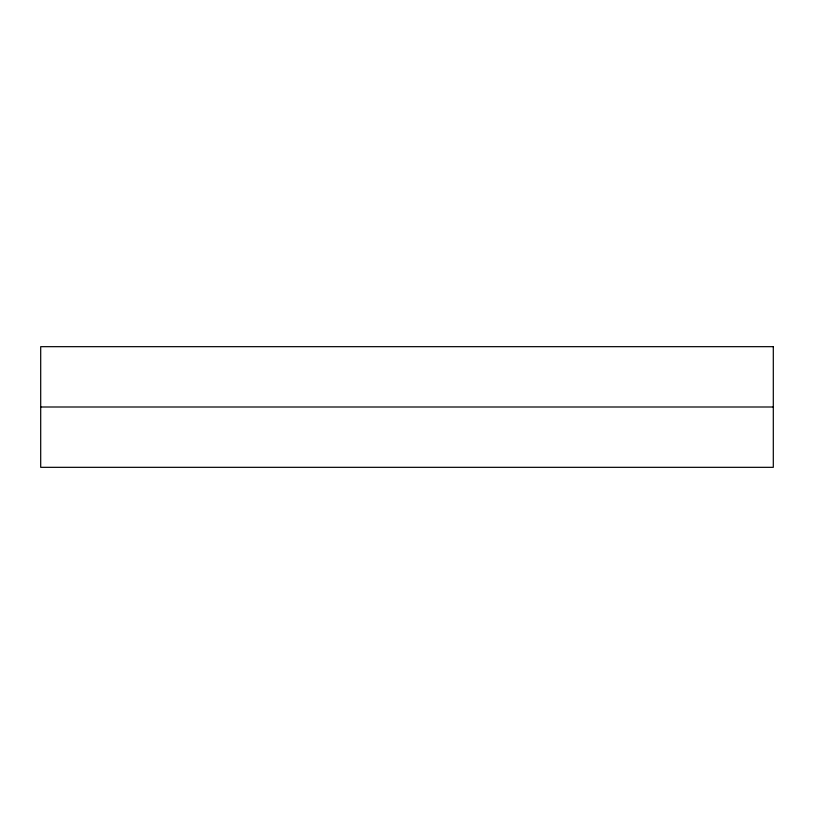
<?xml version="1.0" encoding="UTF-8"?>
<svg xmlns="http://www.w3.org/2000/svg" width="814" height="814" viewBox="0 0 814 814"><rect width="100%" height="100%" fill="white"/><g stroke="black" fill="none" stroke-linecap="round" stroke-linejoin="round"><path stroke-width="1.22" d="M40.7 407L773.3 407M773.3 346.672L40.7 346.672L40.7 467.328L773.3 467.328L773.3 346.672"/></g></svg>
